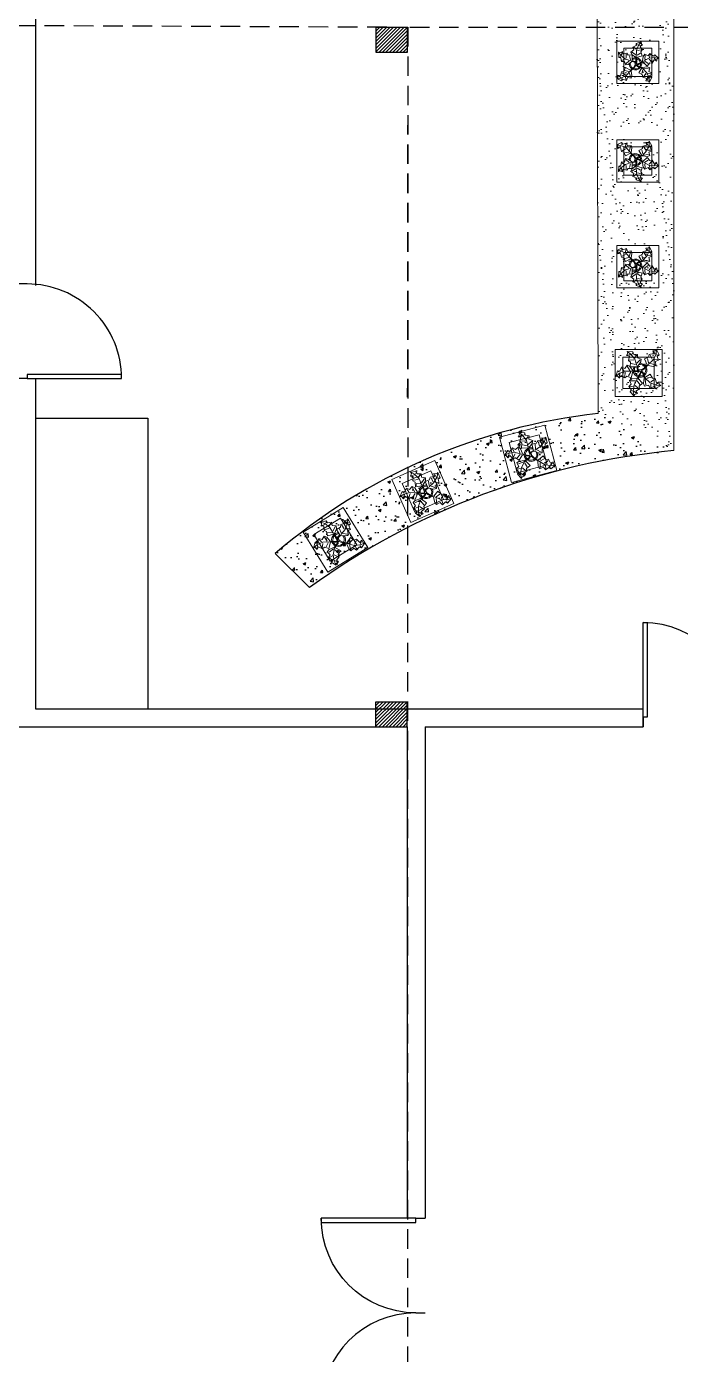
# Model space of a CAD drawing. Header units: metres. Extents: x 511.7 to 565.1, y 73.9 to 159.1.
# Drawn here: x 533.27 to 541.64, y 83.7 to 100.69 of the extents above; entities that cross this region are included whole.
import ezdxf

# ---------------------------------------------------------------- set-up
doc = ezdxf.new("R2010")
doc.units = ezdxf.units.M
doc.header["$MEASUREMENT"] = 0
doc.linetypes.add('DASHED2', pattern=[0.375, 0.25, -0.125])
doc.layers.get('0').update_dxf_attribs({"lineweight": 25})
doc.layers.add('ARBOLES', color=3, linetype='Continuous')
doc.layers.add('Muebles_Terminal', color=8, linetype='Continuous', lineweight=9)
doc.layers.add('Textura Pisos_Terminal', color=251, linetype='Continuous', lineweight=0)

# ---------------------------------------------------------------- blocks, each defined once
blk = doc.blocks.new('*U2')
for p, q in [((0, 0), (7.888609052210118e-31, -99.99999999999997)), ((1000, -1.4802973661668758e-14), (1000, -99.99999999999999))]:
    blk.add_line(p, q)
blk.add_lwpolyline([(0, 0), (1.4086586309762928e-13, 1000), (43.75000000000018, 1000), (43.749999999999964, -1.6308189096419673e-14)], close=True)
blk.add_arc((0, 0), 1000, 0, 90)
blk = doc.blocks.new('*U9')
for p, q in [((0, 0), (7.888609052210118e-31, 99.99999999999997)), ((1000, 1.4210854715202004e-14), (1000, 99.99999999999999))]:
    blk.add_line(p, q)
blk.add_lwpolyline([(0, 0), (1.4086586309762928e-13, -999.9999999999999), (43.75000000000018, -999.9999999999999), (43.749999999999964, 1.4210854715202004e-14)], close=True)
blk.add_arc((0, 0), 1000, 270, 0)
blk = doc.blocks.new('ar-10')
at = {"layer": 'ARBOLES', "lineweight": 0}
for p, q in [((22.433704800089423, 96.62593674899999), (22.5038020567077, 96.7156308634862)), ((22.468987178675853, 96.77062075244949), (22.57908759285233, 96.89017270831032)), ((22.5038020567077, 96.7156308634862), (22.468987178675853, 96.77062075244949)), ((22.488930946737533, 96.76059105770088), (22.528818482860927, 96.74053166820437)), ((22.57908759285233, 96.89017270831032), (22.553837899547553, 96.76543146078195)), ((22.553837899547553, 96.76543146078195), (22.578389815679394, 96.5906573609472)), ((22.57378166760914, 96.75540176603369), (22.638805253994928, 96.81016239051957)), ((22.57908759285233, 96.89017270831032), (22.59395769068165, 96.84520952356215)), ((22.59395769068165, 96.84520952356215), (22.66877871680488, 96.820076463833)), ((22.66877871680488, 96.820076463833), (22.623698898480892, 96.75528614459887)), ((22.623698898480892, 96.75528614459887), (22.728379744371818, 96.6901459246374)), ((22.07581505108563, 96.35564885974388), (22.122380089407397, 96.34701723195718)), ((22.07581505108563, 96.35564885974388), (22.17296036273656, 96.27342529699484)), ((22.12753393131966, 96.20157118848878), (22.07581505108563, 96.35564885974388)), ((22.122380089407397, 96.34701723195718), (22.18045105591643, 96.40047393864808)), ((22.19135776455171, 96.28606983208677), (22.17469818919319, 96.3694320017408)), ((22.18045105591643, 96.40047393864808), (22.21550803308999, 96.32975630408595)), ((22.21550803308999, 96.32975630408595), (22.32302279898404, 96.39010448440494)), ((22.317267604559287, 96.35906041453647), (22.343695281648213, 96.241779874614)), ((22.32302279898404, 96.39010448440494), (22.379353806075486, 96.34755681405152)), ((22.379353806075486, 96.34755681405152), (22.499510779359824, 96.38950545959398)), ((22.486264891755198, 96.23141274807251), (22.42591884439748, 96.3389251862648)), ((22.50345316812123, 96.56587318980444), (22.433704800089423, 96.62593674899999)), ((22.453302670098036, 96.46614836842942), (22.50345316812123, 96.56587318980444)), ((22.51809400147313, 96.4210715406386), (22.453302670098036, 96.46614836842942)), ((22.46368226557372, 96.635852800706), (22.55348901096109, 96.6156737871002)), ((22.483277145048827, 96.47606543227604), (22.618048087325487, 96.47075950703272)), ((22.499510779359824, 96.38950545959398), (22.54835322623235, 96.21990681988558)), ((22.51809400147313, 96.4210715406386), (22.65781898987321, 96.4007798961315)), ((22.578389815679394, 96.5906573609472), (22.668148487091752, 96.42339199490408)), ((22.698403291028352, 96.68023286346458), (22.608363278489453, 96.60057143426052)), ((22.674144061988912, 96.39302819936673), (22.66066171201483, 96.39990340768905)), ((22.667965318197123, 96.47064388559824), (22.733104526017733, 96.57532174095564)), ((22.7507310999443, 96.25643217462728), (22.674144061988912, 96.39302819936673)), ((22.812882588797898, 96.53520194982168), (22.687795443216444, 96.41069295730398)), ((22.687795443216444, 96.41069295730398), (22.76573786563127, 96.27508809949148)), ((22.728379744371818, 96.6901459246374), (22.71823442818853, 96.62028492570386)), ((22.71823442818853, 96.62028492570386), (22.812882588797898, 96.53520194982168)), ((22.80645233138246, 96.25385630613957), (22.856400545120398, 96.38763273463958)), ((22.824610395736, 96.24429559316087), (22.87199494653574, 96.37831556867316)), ((22.839517100026413, 96.54520181619291), (22.86691963152687, 96.61922220180357)), ((22.839517100026413, 96.54520181619291), (22.856400545120398, 96.38763273463958)), ((22.86691963152687, 96.61922220180357), (22.97602937895256, 96.5956599994285)), ((23.02387538045464, 96.28841805782507), (22.87199494653574, 96.37831556867316)), ((23.01880073187313, 96.52932777698715), (22.87583229056766, 96.39390148492129)), ((22.88550049352519, 96.42848645529268), (22.900033301559763, 96.58177118941255)), ((22.92506222547236, 96.41253361885146), (23.0427252756402, 96.37570647297213)), ((22.97602937895256, 96.5956599994285), (23.016699939989465, 96.67823302135383)), ((23.016699939989465, 96.67823302135383), (23.12109429419372, 96.6328501531273)), ((23.18184598384035, 96.59689189927992), (23.01880073187313, 96.52932777698715)), ((23.08252694464507, 96.40136813437614), (23.02387538045464, 96.28841805782507)), ((23.033808965078677, 96.65169938188541), (23.0367810685993, 96.55970174558088)), ((23.135594223581577, 96.43558618455444), (23.035912176567038, 96.50279038505987)), ((23.152703248670896, 96.40905254508623), (23.08252694464507, 96.40136813437614)), ((23.12109429419372, 96.6328501531273), (23.165608936815328, 96.68033623284208)), ((23.160896629625732, 96.65851490056349), (23.15147201524663, 96.61487223600595)), ((23.189533480582398, 96.52671492882659), (23.152703248670896, 96.40905254508623)), ((23.165608936815328, 96.68033623284208), (23.308933648387278, 96.60370741795776)), ((23.177133676650854, 96.57507056700109), (23.24644175507167, 96.52584670322204)), ((23.308933648387278, 96.60370741795776), (23.18184598384035, 96.59689189927992)), ((23.26355078016089, 96.4993130637535), (23.189533480582398, 96.52671492882659)), ((23.269134398987216, 96.57804200409424), (23.26355078016089, 96.4993130637535)), ((23.308933648387278, 96.60370741795776), (23.269134398987216, 96.57804200409424)), ((22.19249423849563, 96.20558642349621), (22.12753393131966, 96.20157118848878)), ((22.145931333134698, 96.21421572358105), (22.182726136765343, 96.23950479376488)), ((22.17296036273656, 96.27342529699484), (22.33794241492497, 96.21073793770672)), ((22.23732145036077, 96.10094809096377), (22.19249423849563, 96.20558642349621)), ((22.323557920415357, 96.13313096247765), (22.23732145036077, 96.10094809096377)), ((22.243074511824897, 96.1319944885335), (22.30402404465629, 96.2009698359762)), ((22.38678486179784, 96.04113929799831), (22.323557920415357, 96.13313096247765)), ((22.33794241492497, 96.21073793770672), (22.52775969200702, 96.20880840607737)), ((22.457500363398673, 96.07619860287359), (22.38678486179784, 96.04113929799831)), ((22.39253559555978, 96.07218356260724), (22.46211462321681, 96.1877262760733)), ((22.457500363398673, 96.07619860287359), (22.54259803180737, 96.18886275001744)), ((22.480054572952966, 95.96038739208899), (22.473958078783497, 96.08751081919108)), ((22.473958078783497, 96.08751081919108), (22.6504438499248, 96.08616902218323)), ((22.62177990866913, 96.02990826293929), (22.501554896771804, 96.00258296152205)), ((22.557255834626588, 96.19943372910306), (22.54259803180737, 96.18886275001744)), ((22.54835322623235, 96.21990681988558), (22.704733794836287, 96.22287606850485)), ((22.730339498565588, 96.1951770159723), (22.557255834626588, 96.19943372910306)), ((22.59947450664568, 95.8818212308218), (22.65408406627757, 96.05078346721113)), ((22.6504438499248, 96.08616902218323), (22.6753160306949, 96.18563880224708)), ((22.747829898164877, 95.89481614019593), (22.65680870349577, 95.99434590647905)), ((22.671552684734213, 96.07890121815541), (22.69178382644209, 96.16637059721548)), ((22.67857422954678, 96.07183863014023), (22.671552684734213, 96.07890121815541)), ((22.6753160306949, 96.18563880224708), (22.730339498565588, 96.1951770159723)), ((22.76243180677893, 95.95824367404616), (22.67857422954678, 96.07183863014023)), ((22.69178382644209, 96.16637059721548), (22.7658952216437, 96.17600312114685)), ((22.69178382644209, 96.16637059721548), (22.69178382644209, 96.16637059721548)), ((22.704733794836287, 96.22287606850485), (22.74279788064389, 96.20949973792477)), ((22.74279788064389, 96.20949973792477), (22.7507310999443, 96.25643217462728)), ((22.76573786563127, 96.27508809949148), (22.7658952216437, 96.22417521231085)), ((22.7658952216437, 96.22417521231085), (22.80645233138246, 96.25385630613957)), ((22.86257090676209, 96.11937928741831), (22.7658952216437, 96.17600312114685)), ((22.77412911951735, 96.20169616596858), (22.824610395736, 96.24429559316087)), ((22.84823735754954, 96.15352407480455), (22.77412911951735, 96.20169616596858)), ((22.946655800193263, 96.05500775990852), (22.84823735754954, 96.15352407480455)), ((22.860818677728464, 95.87586365210709), (22.93938799616531, 96.03390208226853)), ((22.86257090676209, 96.11937928741831), (22.93938799616531, 96.03390208226853)), ((22.96460430840325, 96.05290192789852), (22.946655800193263, 96.05500775990852)), ((22.97739084459506, 95.98347261496185), (22.94924783629536, 95.86343703323021)), ((23.100713039703308, 95.89851002842914), (22.96351824211929, 96.02827284917448)), ((23.103459777107396, 96.07847500028211), (22.96460430840325, 96.05290192789852)), ((23.154069203071533, 96.0375454557907), (23.024710500012997, 95.99936580587286)), ((23.103459777107396, 96.07847500028211), (23.17928235814016, 96.05654530142095)), ((23.17928235814016, 96.05654530142095), (23.16374908454414, 95.94600964250452)), ((22.37282131326045, 95.7847035419832), (22.450582396323238, 95.79823517016024)), ((22.40758490585502, 95.7138440312944), (22.37282131326045, 95.7847035419832)), ((22.3860845820363, 95.67164530469203), (22.49251276352409, 95.74143769211337)), ((22.3860845820363, 95.67164530469203), (22.40758490585502, 95.7138440312944)), ((22.548505163366443, 95.67747343945999), (22.3860845820363, 95.67164530469203)), ((22.485611191149893, 95.76266965653048), (22.40095169288243, 95.77036999277055)), ((22.42325709490599, 95.91846018205757), (22.480054572952966, 95.96038739208899)), ((22.450582396323238, 95.79823517016024), (22.42325709490599, 95.91846018205757)), ((22.45138747452786, 95.90412663284523), (22.571344127023693, 95.89615478003412)), ((22.49251276352409, 95.74143769211337), (22.59947450664568, 95.8818212308218)), ((22.541606748161673, 95.69870540387713), (22.52780991775235, 95.74116933271164)), ((22.56310707198061, 95.74090097331026), (22.548505163366443, 95.67747343945999)), ((22.67616530927155, 95.75416424208612), (22.56310707198061, 95.74090097331026)), ((22.648034929649572, 95.76849463412913), (22.599206147244058, 95.8465240765934)), ((22.77596027778686, 95.88048259098328), (22.669800455700578, 95.84598735779029)), ((22.669800455700578, 95.84598735779029), (22.67616530927155, 95.75416424208612)), ((22.76243180677893, 95.95824367404616), (22.77596027778686, 95.88048259098328)), ((22.977747604740628, 95.82561414345804), (22.860818677728464, 95.87586365210709)), ((22.99053414093244, 95.75618483052116), (22.977747604740628, 95.82561414345804)), ((23.11056972266392, 95.72804497939107), (22.99053414093244, 95.75618483052116)), ((23.015747296001074, 95.77518467615135), (23.075496727465246, 95.87951018279881)), ((23.088643180972056, 95.65222239835809), (23.11056972266392, 95.72804497939107)), ((23.16757241672402, 95.65239919984656), (23.088643180972056, 95.65222239835809)), ((23.17999903560072, 95.7408315155827), (23.100713039703308, 95.89851002842914)), ((23.15789253525129, 95.74393817030199), (23.113856336040676, 95.67122224398831)), ((23.22385527615388, 95.89247352047865), (23.13231946286778, 95.88279363900624)), ((23.16374908454414, 95.94600964250452), (23.249071588391942, 95.91147336610885)), ((23.19607218516917, 95.61457946724344), (23.16757241672402, 95.65239919984656)), ((23.19607218516917, 95.61457946724344), (23.17999903560072, 95.7408315155827)), ((23.23992842572245, 95.76622462930895), (23.195715425023717, 95.77243793874727)), ((23.262034926071877, 95.76311797458963), (23.19607218516917, 95.61457946724344)), ((23.249071588391942, 95.91147336610885), (23.211428657277178, 95.80404436191172)), ((23.211428657277178, 95.80404436191172), (23.262034926071877, 95.76311797458963))]:
    blk.add_line(p, q, dxfattribs=at)
for centre, radius, start, end in [((22.748445546203648, 96.18312253821144), 0.1934558094013079, 107.99695311004541, 168.9804152736989), ((22.75499667277104, 96.18122507938408), 0.1656293073371477, 107.7649348114578, 166.18456179694803), ((22.744139167100982, 96.18002851217007), 0.1934973893228752, 59.84063514552024, 99.91558485989364), ((22.74313518722222, 96.17471183884977), 0.1666205953946343, 58.58147794268649, 95.19264119386101), ((22.748445546203648, 96.18312253821144), 0.1934558094013079, 175.52247390673523, 210.10279999995188), ((22.75499667277104, 96.18122507938408), 0.1656293073371477, 173.97098612157458, 214.9414000000693), ((22.743192016271983, 96.18409494639587), 0.1578584715037892, 258.1646999999777, 328.67249999991213), ((22.743192016271983, 96.18409494639587), 0.1894301658046148, 268.6146999999786, 325.1168999999748), ((22.733019616368278, 96.1796433374996), 0.1669593281028574, 337.3710999999937, 47.69040405660907), ((22.73636937313366, 96.18238376056485), 0.1941418307468712, 332.58120000003015, 51.73103839784255)]:
    blk.add_arc(centre, radius, start, end, dxfattribs=at)
blk = doc.blocks.new('plnt')
at = {"layer": 'Muebles_Terminal', "ltscale": 0.15}
for points in [[(-0.21433889643026305, 0.6537482833794286), (0.3856611035755577, 0.6537482833685146), (0.3856611035610058, 0.05374828336996984), (-0.21433889643026305, 0.0537482833772458)], [(-0.11433889642444228, 0.5537482833772458), (0.285661103562461, 0.5537482833699698), (0.285661103562461, 0.15374828336851465), (-0.11433889642444228, 0.15374828337942859)]]:
    blk.add_lwpolyline(points, close=True, dxfattribs=at)
at = {"xscale": -0.46720328299852554, "yscale": 0.4672032829985256, "zscale": 0.4672032829988034, "rotation": 180}
blk.add_blockref('ar-10', (-10.520923159847143, 45.32518778792863), dxfattribs=at)

msp = doc.modelspace()

# ---------------------------------------------------------------- hatches: boundary and pattern name
h = msp.add_hatch()
h.set_pattern_fill('ANGLE', color=256, scale=0.22)
h.set_pattern_definition([(0, (-144.9635676435919, 2.897406192329697), (0, 0.060500000000000005), [0.044000000000000004, -0.0165]), (90, (-144.9635676435919, 2.897406192329697), (-0.060500000000000005, 3.704556567420744e-18), [0.044000000000000004, -0.0165])])
h.paths.add_polyline_path([(564.6345223540161, 112.94678535397313), (564.184522354016, 112.94678535397313), (564.184522354016, 112.59678535397313), (564.6345223540161, 112.59678535397313)])
h.paths.add_polyline_path([(564.6356184321953, 108.38870935284436), (564.2856184321953, 108.38870935284436), (564.2856184321953, 107.93870935284437), (564.6356184321953, 107.93870935284437)])
h.paths.add_polyline_path([(562.8410072140824, 88.38462893362549), (562.4910072140785, 88.38462893362254), (562.4910072140824, 87.93462893362255), (562.8410072140824, 87.9346289336255), (562.8410072140824, 87.93489508344734)])
h.paths.add_polyline_path([(516.9301930841079, 78.18671961323886), (516.480193084108, 78.18671961323886), (516.480193084108, 77.83671961323887), (516.9301930841079, 77.83671961323887)])
h.paths.add_polyline_path([(516.6358447506141, 78.01071961323939, -1), (516.5358447506142, 78.01071961323939, -1)], flags=16)
h.paths.add_polyline_path([(516.7199339005097, 88.28526778516621), (516.4841534379945, 88.28526778516422), (516.4838319484652, 87.83526778516423), (516.7199339005097, 87.83526778516622)])
h.paths.add_polyline_path([(516.8338319484614, 88.28526778516718), (516.7199339005097, 88.28526778516621), (516.7199339005097, 87.83526778516622), (516.8338319484651, 87.83526778516719)])
h.paths.add_polyline_path([(522.867816011988, 107.94807544440056), (522.6337268620867, 107.94807544440056), (522.6337268620867, 107.49807544440057), (522.867816011988, 107.49807544440057)])
h.paths.add_polyline_path([(522.9837268620868, 107.94807544440056), (522.867816011988, 107.94807544440056), (522.867816011988, 107.49807544440057), (522.9837268620868, 107.49807544440057)])
h = msp.add_hatch()
h.set_pattern_fill('ANSI31', color=256, scale=0.25)
h.set_pattern_definition([(45, (-173.23544287964341, 23.659243315806037), (-0.022097086912079608, 0.02209708691207961), [])])
h.paths.add_polyline_path([(538.1466247886921, 100.67368525091712), (537.7416247886921, 100.67368525091712), (537.7416247886921, 100.35868525091712), (538.1466247886921, 100.35868525091712)])
h = msp.add_hatch()
h.set_pattern_fill('AR-CONC', color=3, scale=0.05)
h.set_pattern_definition([(49.99999999999999, (96.18130979110674, -41.26887481483685), (0.35863009130037676, -0.03137606749129756), [0.037500000000000006, -0.41250000000000003]), (355, (96.18130979110674, -41.26887481483685), (-0.06937566680650001, 0.37609606685000596), [0.03, -0.33]), (100.45144446, (96.21119563160676, -41.271489486836856), (0.289254423363556, 0.34471999548431476), [0.03187009599999995, -0.3505710559999996]), (46.18420000000001, (96.18130979110674, -41.168874814836855), (0.5336206653357862, -0.08275964039653827), [0.05624999999999995, -0.6187499999999992]), (96.63563549, (96.22577816360672, -41.17577146833685), (0.4673309728371142, 0.48705930038727524), [0.04780517100000001, -0.52585688]), (351.18416399, (96.18130979110674, -41.168874814836855), (0.4673309725273866, 0.4870593001349951), [0.045000000000000005, -0.4950000005]), (21, (96.23130979110675, -41.193874814836846), (0.29845352605923087, -0.20130944533266942), [0.037500000000000006, -0.41250000000000003]), (326.00000000000006, (96.23130979110675, -41.193874814836846), (0.12165766596079086, 0.36257502252342655), [0.03, -0.33]), (71.45144473999999, (96.25618091810674, -41.210650601836846), (0.42011118836498557, 0.16126557640317693), [0.03187009500000001, -0.350571056]), (37.5, (96.18130979110674, -41.26887481483685), (0.006079927658645335, 0.16644692691565577), [0, -0.326, 0, -0.335, 0, -0.33125000000000004]), (7.5, (96.18130979110674, -41.26887481483685), (0.1315347687210743, 0.19720585594118012), [0, -0.191, 0, -0.3185, 0, -0.12625]), (327.5, (96.06980979110676, -41.26887481483685), (0.2669112180862045, -0.011277435867189878), [0, -0.125, 0, -0.39, 0, -0.5175]), (317.5, (96.01980979110675, -41.26887481483685), (0.2915930846711931, 0.05005249116615887), [0, -0.1625, 0, -0.259, 0, -0.3675])])
edge = h.paths.add_edge_path()
edge.add_line((541.5547685974304, 95.26085452209475), (540.5837586703047, 95.7350608102368))
edge.add_arc((541.4220906855392, 88.14417049319387), 7.6370423838776205, 96.30216196282353, 130.5737488231015)
edge.add_line((536.4547576631005, 93.94503413728467), (536.8929705505009, 93.50979232367496))
edge.add_arc((542.4258938488557, 85.86067448444393), 9.440457824910824, 95.29454245247172, 125.87977150829025, ccw=False)
h = msp.add_hatch()
h.set_pattern_fill('ANSI31', color=256, scale=0.25)
h.set_pattern_definition([(45, (-173.23759325955314, 15.030791598928573), (-0.022097086912079608, 0.02209708691207961), [])])
h.paths.add_polyline_path([(538.1444744087823, 92.04523353403965), (537.7394744087824, 92.04523353403965), (537.7394744087824, 91.73023353403966), (538.1444744087823, 91.73023353403966)])
at = {"layer": 'Textura Pisos_Terminal', "ltscale": 0.1}
h = msp.add_hatch(dxfattribs=at)
h.set_pattern_fill('AR-SAND', color=3, scale=0.0045000000000000005, angle=-90.00000000000001, style=0)
h.set_pattern_definition([(307.5, (-20156.66755793483, 37530.513239958615), (0.22023595679820407, 0.00720014083192814), [0, -0.17373599999999997, 0, -0.19430999999999995, 0, -0.18573749999999994]), (277.5, (-20156.66755793483, 37530.513239958615), (0.3225712952557594, -0.20228547741210123), [0, -0.093726, 0, -0.15659099999999998, 0, -0.060007499999999984]), (237.5, (-20156.66755793483, 37530.65382895861), (0.0006467331053454546, -0.3559465666086561), [0, -0.05715, 0, -0.20574, 0, -0.268605]), (227.5, (-20156.66755793483, 37530.65382895861), (0.10031819546574723, -0.34360040361253374), [0, -0.028575, 0, -0.134874, 0, -0.154305])])
h.paths.add_polyline_path([(541.5547685974308, 95.26324871144182), (541.5547685974661, 102.97774482692876), (540.5607840379932, 102.97793136330156), (540.5837586703047, 95.7350608102368)])
h.paths.add_polyline_path([(541.374996363601, 99.38102874144018), (541.374996363601, 98.84102874143498), (540.8349963636023, 98.84102874143498), (540.8349963636023, 99.38102874144677)], flags=16)
h.paths.add_polyline_path([(541.2509131395401, 99.36611219545661), (541.2831342500356, 99.30584659724043), (541.2673272741619, 99.29102874144805), (541.2849963636023, 99.29102874144805), (541.2849963636023, 99.12167058271946), (541.2872590582292, 99.12199917452087), (541.3146494103837, 99.07798266314269), (541.3418926352506, 99.09693795835553), (541.3524606584667, 99.06547699222058), (541.3713669112427, 99.05922436952893), (541.3210973516046, 99.01292902207054), (541.2979750406206, 99.02756808486807), (541.2849963636023, 99.0174250597723), (541.2849963636023, 98.93102874144019), (541.1495761792664, 98.93102874144672), (541.1357213657358, 98.90634536198844), (541.1654569256649, 98.8916045006364), (541.1429792916884, 98.8671866490658), (541.1466087440336, 98.84760684415302), (541.0818217095804, 98.86935375173773), (541.0835100474548, 98.89666845363747), (541.0395114122203, 98.91551753212913), (541.0453000913755, 98.93102874144672), (540.9249963636009, 98.93102874144672), (540.9249963636009, 99.00228756902796), (540.9122257888533, 99.00519012482034), (540.9065359698556, 98.97249291485129), (540.8767407534234, 98.9871104129764), (540.8589969081853, 98.97806989328963), (540.8614475395171, 99.04636497923487), (540.8881177363628, 99.05250483290799), (540.8936947148044, 99.10004389458477), (540.9249963636009, 99.0978741750106), (540.9249963636009, 99.22392635911525), (540.9237381804463, 99.22685410926495), (540.8945443377919, 99.23223062978066), (540.8827120100583, 99.2827035458525), (540.8508299071427, 99.27348380882388), (540.8509042491625, 99.30667220708052), (540.8350016962444, 99.31865587392964), (540.897459606705, 99.346392082121), (540.9146684549642, 99.32511300870023), (540.9598405200699, 99.34094121959204), (540.9743624356173, 99.305064561071), (541.0208407960739, 99.31159603784177), (541.026789348736, 99.29102874144805), (541.1680357292195, 99.29102874144805), (541.169064083441, 99.30041997535876), (541.2185391102155, 99.31590646010513), (541.207017093025, 99.3470294729333), (541.2401212704817, 99.34937728946382)], flags=0)
edge = h.paths.add_edge_path(flags=0)
edge.add_arc((541.0727633813884, 99.12862574315777), 0.08136235398981283, -9.915584859442902, 30.159364861793335, ccw=False)
edge.add_line((541.1529103871499, 99.11461538576619), (541.1127343175341, 99.1377076277334))
edge.add_line((541.1127343175341, 99.1377076277334), (541.0913263163047, 99.13777379325906))
edge.add_line((541.0913263163047, 99.13777379325906), (541.1038067103373, 99.1548273665983))
edge.add_line((541.1038067103373, 99.1548273665983), (541.1431118221242, 99.16950274809712))
edge = h.paths.add_edge_path(flags=0)
edge.add_line((541.099786593496, 99.16246252314808), (541.0818742604789, 99.14123600697128))
edge.add_line((541.0818742604789, 99.14123600697128), (541.0616187172521, 99.17239725785835))
edge.add_line((541.0616187172521, 99.17239725785835), (541.036166723291, 99.19782396621734))
edge.add_arc((541.0737537231919, 99.12535867723682), 0.08163333062285771, 38.268961604799756, 117.415305203054, ccw=False)
edge.add_line((541.137845030943, 99.17591859158922), (541.099786593496, 99.16246252314808))
h.paths.add_polyline_path([(541.374996363601, 100.10284720879277), (540.8349963636023, 100.10284720879277), (540.8349963636023, 100.64284720879148), (541.3749963636108, 100.64284720879148)], flags=16)
edge = h.paths.add_edge_path(flags=0)
edge.add_line((541.04726141617, 99.1784242709851), (541.0710707730811, 99.13777379325906))
edge.add_line((541.0710707730811, 99.13777379325906), (541.0670204609576, 99.10661121482259))
edge.add_line((541.0670204609576, 99.10661121482259), (541.030241077997, 99.09810436459152))
edge.add_line((541.030241077997, 99.09810436459152), (541.0272713801185, 99.10105680450137))
edge.add_line((541.0272713801185, 99.10105680450137), (540.9948880283167, 99.12496270241824))
edge.add_arc((541.074473247677, 99.12822748239174), 0.07965215583336008, 124.14580441112071, 182.34909561318216, ccw=False)
edge.add_line((541.0297644290405, 99.19414855235443), (541.04726141617, 99.1784242709851))
edge = h.paths.add_edge_path(flags=0)
edge.add_arc((541.0740643666112, 99.13043650218124), 0.08134487033674669, 281.01958471586306, 342.0030468826568, ccw=False)
edge.add_line((541.0896129929561, 99.0505914763569), (541.0907800484785, 99.11205645579896))
edge.add_line((541.0907800484785, 99.11205645579896), (541.0851555294767, 99.12806175506843))
edge.add_line((541.0851555294767, 99.12806175506843), (541.1048898191284, 99.13139753855644))
edge.add_line((541.1048898191284, 99.13139753855644), (541.1514292722387, 99.10530366892776))
h.paths.add_polyline_path([(541.2509131395401, 100.11776375477633), (541.240121270485, 100.13449866075605), (541.207017093025, 100.13684647729964), (541.2185391102254, 100.16796949013435), (541.169064083454, 100.1834559748611), (541.1680357292325, 100.19284720879143), (541.0267893487459, 100.19284720879143), (541.0208407960837, 100.1722799123781), (540.9743624356271, 100.1788113891554), (540.9598405200796, 100.14293473063442), (540.9146684549739, 100.15876294153271), (540.897459606705, 100.13748386810546), (540.835001696251, 100.1652200763099), (540.8509042491625, 100.17720374315248), (540.8508299071427, 100.2103921414156), (540.8827120100583, 100.20117240438044), (540.8945443378017, 100.25164532045234), (540.9237381804561, 100.25702184096805), (540.9249963636009, 100.25994959111115), (540.9249963636009, 100.3860017752158), (540.8936947148044, 100.38383205565476), (540.8881177363693, 100.43137111731842), (540.8614475395237, 100.43751097099154), (540.8589969082017, 100.50580605693683), (540.8767407534398, 100.49676553725654), (540.9065359698686, 100.51138303538825), (540.9122257888697, 100.47868582541265), (540.9249963636009, 100.4815883811985), (540.9249963636009, 100.55284720877968), (541.0453000913755, 100.55284720877968), (541.0395114122302, 100.56835841809074), (541.0835100474711, 100.58720749659547), (541.081821709587, 100.61452219849521), (541.14660874405, 100.63626910607339), (541.1429792916949, 100.61668930116714), (541.1654569256714, 100.59227144957693), (541.1357213657457, 100.57753058823796), (541.1495761792894, 100.55284720877968), (541.2849963636121, 100.55284720877968), (541.2849963636121, 100.46645089045411), (541.2979750406206, 100.45630786537147), (541.3210973516079, 100.47094692814933), (541.3713669112525, 100.4246515806844), (541.3524606584798, 100.41839895801236), (541.3418926352604, 100.38693799187747), (541.3146494103903, 100.40589328708371), (541.2872590582357, 100.36187677569247), (541.2849963636121, 100.36220536752002), (541.2849963636121, 100.19284720879143), (541.2673272741683, 100.19284720879143), (541.2831342500486, 100.17802935297944)], flags=0)
edge = h.paths.add_edge_path(flags=0)
edge.add_line((541.0791330690264, 99.12282321775707), (541.0809392207641, 99.04938266628879))
edge.add_arc((541.0740643666121, 99.13043650217557), 0.08134487034577995, 240.104044539289, 274.84813071363885, ccw=False)
edge.add_line((541.0335199240287, 99.05991603630095), (541.0332970657155, 99.08922845934718))
edge.add_line((541.0332970657155, 99.08922845934718), (541.0751224127378, 99.09968678741127))
edge.add_line((541.0751224127378, 99.09968678741127), (541.0791330690264, 99.12282321775707))
edge = h.paths.add_edge_path(flags=0)
edge.add_line((541.1038067103437, 100.32904858364124), (541.0913263163145, 100.34610215697388))
edge.add_line((541.0913263163145, 100.34610215697388), (541.1127343175473, 100.346168322493))
edge.add_line((541.1127343175473, 100.346168322493), (541.1529103871565, 100.36926056446025))
edge.add_arc((541.072763381383, 100.35525020707438), 0.08136235400069605, -30.15936486733864, 9.915584854018789, ccw=False)
edge.add_line((541.1431118221242, 100.31437320212275), (541.1038067103437, 100.32904858364124))
edge = h.paths.add_edge_path(flags=0)
edge.add_arc((541.0737537231954, 100.35851727298761), 0.08163333062256029, 242.5846948043793, 321.7310384026428, ccw=False)
edge.add_line((541.0361667233041, 100.2860519840025), (541.0616187172619, 100.31147869236806))
edge.add_line((541.0616187172619, 100.31147869236806), (541.0818742604888, 100.34263994326172))
edge.add_line((541.0818742604888, 100.34263994326172), (541.099786593496, 100.32141342707179))
edge.add_line((541.099786593496, 100.32141342707179), (541.1378450309529, 100.30795735864369))
edge = h.paths.add_edge_path(flags=0)
edge.add_arc((541.0744732476803, 100.35564846784055), 0.07965215583641744, 177.650904391123, 235.85419559313817, ccw=False)
edge.add_line((540.9948880283167, 100.35891324780819), (541.0272713801284, 100.38281914573157))
edge.add_line((541.0272713801284, 100.38281914573157), (541.0302410780133, 100.38577158563488))
edge.add_line((541.0302410780133, 100.38577158563488), (541.0670204609576, 100.37726473540381))
edge.add_line((541.0670204609576, 100.37726473540381), (541.0710707730877, 100.34610215697388))
edge.add_line((541.0710707730877, 100.34610215697388), (541.0472614161799, 100.3054516792479))
edge.add_line((541.0472614161799, 100.3054516792479), (541.029764429047, 100.289727397872))
edge = h.paths.add_edge_path(flags=0)
edge.add_line((541.1048898191317, 100.35247841165689), (541.0851555294864, 100.35581419515798))
edge.add_line((541.0851555294864, 100.35581419515798), (541.0907800484785, 100.37181949443398))
edge.add_line((541.0907800484785, 100.37181949443398), (541.0896129929627, 100.43328447388261))
edge.add_arc((541.0740643666092, 100.35343944806081), 0.08134487033589993, 17.99695311081473, 78.9804152778209, ccw=False)
edge.add_line((541.1514292722387, 100.37857228130521), (541.1048898191317, 100.35247841165689))
edge = h.paths.add_edge_path(flags=0)
edge.add_line((541.0791330690396, 100.36105273246933), (541.0751224127443, 100.38418916281513))
edge.add_line((541.0751224127443, 100.38418916281513), (541.0332970657155, 100.39464749087922))
edge.add_line((541.0332970657155, 100.39464749087922), (541.0335199240386, 100.42395991391889))
edge.add_arc((541.0740643666518, 100.35343944805909), 0.08134487034777169, 85.15186930978524, 119.89595548410281, ccw=False)
edge.add_line((541.0809392207708, 100.43449328395066), (541.0791330690396, 100.36105273246933))
h.paths.add_polyline_path([(541.3749963635944, 98.03102874144021), (541.3749963635813, 97.49102874144803), (540.8349963635925, 97.49102874144803), (540.8349963635925, 98.03102874144021)], flags=16)
h.paths.add_polyline_path([(541.2509131395237, 98.01611219544351), (541.2831342500291, 97.95584659725348), (541.267327274152, 97.94102874144808), (541.2849963635924, 97.94102874144808), (541.2849963635794, 97.77167058271296), (541.2872590582161, 97.77199917452738), (541.3146494103772, 97.72798266314273), (541.3418926352407, 97.7469379583555), (541.352460658457, 97.71547699222062), (541.3713669112328, 97.70922436954204), (541.3210973515916, 97.66292902207057), (541.2979750405976, 97.67756808485497), (541.2849963635794, 97.6674250597592), (541.2849963635794, 97.58102874143363), (541.1495761792664, 97.58102874144022), (541.1357213657194, 97.55634536198848), (541.1654569256517, 97.54160450063644), (541.1429792916688, 97.5171866490527), (541.1466087440336, 97.49760684416613), (541.0818217095706, 97.51935375173777), (541.0835100474548, 97.54666845363751), (541.0395114122139, 97.5655175321291), (541.0453000913591, 97.58102874144022), (540.9249963635945, 97.58102874144022), (540.9249963635945, 97.65228756902793), (540.9122257888533, 97.65519012482032), (540.9065359698556, 97.62249291485126), (540.8767407534234, 97.63711041297644), (540.8589969081755, 97.62806989330268), (540.8614475395074, 97.69636497924797), (540.8881177363529, 97.70250483290796), (540.8936947147913, 97.75004389457821), (540.9249963635945, 97.74787417501064), (540.9249963635945, 97.87392635912836), (540.9237381804332, 97.87685410926493), (540.8945443377821, 97.88223062978064), (540.8827120100353, 97.93270354585253), (540.8508299071361, 97.92348380881738), (540.8509042491527, 97.95667220708704), (540.8974596066952, 97.9963920821079), (540.9146684549642, 97.97511300870026), (540.9598405200699, 97.99094121959202), (540.9743624356009, 97.95506456107098), (541.0208407960739, 97.96159603784174), (541.026789348736, 97.94102874144808), (541.1680357292129, 97.94102874144808), (541.169064083441, 97.9504199753588), (541.218539110209, 97.96590646010516), (541.2070170930152, 97.99702947293333), (541.2401212704718, 97.99937728946385)], flags=0)
edge = h.paths.add_edge_path(flags=0)
edge.add_arc((541.0727633813681, 97.77862574316559), 0.08136235399832618, -9.915584864002142, 30.15936485729128, ccw=False)
edge.add_line((541.1529103871368, 97.76461538576616), (541.1127343175341, 97.78770762773344))
edge.add_line((541.1127343175341, 97.78770762773344), (541.0913263162981, 97.78777379325909))
edge.add_line((541.0913263162981, 97.78777379325909), (541.1038067103274, 97.80482736659174))
edge.add_line((541.1038067103274, 97.80482736659174), (541.1431118221144, 97.81950274810369))
edge = h.paths.add_edge_path(flags=0)
edge.add_line((541.0997865934861, 97.81246252314811), (541.0818742604691, 97.79123600697126))
edge.add_line((541.0818742604691, 97.79123600697126), (541.0616187172424, 97.82239725785833))
edge.add_line((541.0616187172424, 97.82239725785833), (541.0361667232811, 97.84782396621738))
edge.add_arc((541.073753723178, 97.77535867723357), 0.08163333062393965, 38.26896160127677, 117.41530519951397, ccw=False)
edge.add_line((541.1378450309331, 97.82591859158272), (541.0997865934861, 97.81246252314811))
edge = h.paths.add_edge_path(flags=0)
edge.add_line((541.0472614161537, 97.82842427099162), (541.0710707730615, 97.78777379325909))
edge.add_line((541.0710707730615, 97.78777379325909), (541.0670204609412, 97.7566112148291))
edge.add_line((541.0670204609412, 97.7566112148291), (541.030241077997, 97.74810436457842))
edge.add_line((541.030241077997, 97.74810436457842), (541.0272713801185, 97.75105680449481))
edge.add_line((541.0272713801185, 97.75105680449481), (540.9948880283036, 97.77496270241825))
edge.add_arc((541.0744732476672, 97.77822748238579), 0.07965215583641018, 124.14580440676548, 182.34909560880553, ccw=False)
edge.add_line((541.029764429034, 97.84414855235441), (541.0472614161537, 97.82842427099162))
edge = h.paths.add_edge_path(flags=0)
edge.add_line((541.1048898191185, 97.78139753856955), (541.1514292722323, 97.75530366892777))
edge.add_arc((541.074064366592, 97.78043650217765), 0.08134487034785391, 281.01958472102825, 342.00304688786105, ccw=False)
edge.add_line((541.0896129929462, 97.7005914763438), (541.0907800484687, 97.762056455799))
edge.add_line((541.0907800484687, 97.762056455799), (541.085155529457, 97.77806175508154))
edge.add_line((541.085155529457, 97.77806175508154), (541.1048898191185, 97.78139753856955))
edge = h.paths.add_edge_path(flags=0)
edge.add_line((541.0791330690166, 97.77282321775705), (541.0809392207544, 97.69938266628883))
edge.add_arc((541.0740643665991, 97.78043650218629), 0.08134487035670691, 240.10404454095806, 274.84813071531653, ccw=False)
edge.add_line((541.0335199240124, 97.70991603630098), (541.0332970656958, 97.7392284593537))
edge.add_line((541.0332970656958, 97.7392284593537), (541.075122412728, 97.7496867874113))
edge.add_line((541.075122412728, 97.7496867874113), (541.0791330690166, 97.77282321775705))
h.paths.add_polyline_path([(541.3749963636108, 101.45284720877966), (540.834996363612, 101.45284720879279), (540.8349963636186, 101.99284720879145), (541.3749963636207, 101.99284720879145)], flags=16)
h.paths.add_polyline_path([(541.2509131395565, 101.46776375477636), (541.2401212704981, 101.48449866076255), (541.207017093048, 101.4868464773062), (541.2185391102352, 101.51796949013438), (541.1690640834638, 101.53345597486107), (541.1680357292423, 101.54284720879146), (541.0267893487589, 101.54284720879146), (541.0208407960903, 101.52227991237812), (540.9743624356271, 101.52881138916196), (540.9598405200895, 101.49293473063439), (540.9146684549805, 101.50876294153274), (540.8974596067147, 101.48748386811856), (540.8350016962607, 101.51522007630986), (540.850904249169, 101.52720374315244), (540.8508299071525, 101.56039214141562), (540.8827120100615, 101.55117240438047), (540.8945443378149, 101.60164532043923), (540.9237381804561, 101.60702184096802), (540.9249963636206, 101.60994959111117), (540.9249963636206, 101.73600177521583), (540.8936947148175, 101.73383205565473), (540.8881177363693, 101.78137111732498), (540.8614475395335, 101.78751097100464), (540.8589969082017, 101.8558060569368), (540.876740753453, 101.84676553724343), (540.9065359698785, 101.86138303538168), (540.9122257888795, 101.82868582541262), (540.9249963636206, 101.83158838119847), (540.9249963636206, 101.90284720879278), (541.0453000913852, 101.90284720877965), (541.0395114122335, 101.91835841809076), (541.0835100474809, 101.93720749658236), (541.0818217095967, 101.96452219848864), (541.14660874405, 101.98626910607341), (541.1429792917048, 101.96668930116716), (541.1654569256813, 101.94227144959002), (541.1357213657554, 101.92753058824452), (541.1495761792894, 101.90284720877965), (541.2849963636187, 101.90284720877965), (541.2849963636187, 101.81645089044754), (541.2979750406272, 101.8063078653649), (541.3210973516177, 101.82094692814276), (541.3713669112623, 101.77465158068442), (541.3524606584831, 101.76839895801892), (541.341892635267, 101.73693799187744), (541.3146494104001, 101.75589328708368), (541.2872590582423, 101.71187677569903), (541.2849963636121, 101.71220536752004), (541.2849963636121, 101.54284720879146), (541.2673272741782, 101.54284720879146), (541.2831342500486, 101.52802935297946)], flags=0)
edge = h.paths.add_edge_path(flags=0)
edge.add_line((541.1038067103536, 101.67904858363467), (541.0913263163244, 101.69610215696078))
edge.add_line((541.0913263163244, 101.69610215696078), (541.112734317557, 101.6961683225061))
edge.add_line((541.112734317557, 101.6961683225061), (541.1529103871662, 101.71926056446021))
edge.add_arc((541.0727633814049, 101.70525020706863), 0.08136235398969699, -30.159364861816186, 9.915584859456771, ccw=False)
edge.add_line((541.1431118221406, 101.66437320212931), (541.1038067103536, 101.67904858363467))
edge = h.paths.add_edge_path(flags=0)
edge.add_arc((541.0737537232059, 101.70851727299755), 0.08163333062153105, 242.58469480095147, 321.73103839904934, ccw=False)
edge.add_line((541.0361667233107, 101.6360519840156), (541.0616187172619, 101.66147869235495))
edge.add_line((541.0616187172619, 101.66147869235495), (541.0818742604953, 101.69263994326168))
edge.add_line((541.0818742604953, 101.69263994326168), (541.0997865935058, 101.67141342708489))
edge.add_line((541.0997865935058, 101.67141342708489), (541.1378450309594, 101.65795735865025))
edge = h.paths.add_edge_path(flags=0)
edge.add_arc((541.0744732476843, 101.70564846785048), 0.07965215583047647, 177.65090439337274, 235.85419559537812, ccw=False)
edge.add_line((540.9948880283265, 101.70891324781475), (541.0272713801414, 101.7328191457316))
edge.add_line((541.0272713801414, 101.7328191457316), (541.0302410780133, 101.73577158564798))
edge.add_line((541.0302410780133, 101.73577158564798), (541.0670204609675, 101.72726473541037))
edge.add_line((541.0670204609675, 101.72726473541037), (541.0710707730975, 101.69610215696078))
edge.add_line((541.0710707730975, 101.69610215696078), (541.0472614161799, 101.65545167924786))
edge.add_line((541.0472614161799, 101.65545167924786), (541.0297644290569, 101.6397273978851))
edge = h.paths.add_edge_path(flags=0)
edge.add_line((541.1048898191415, 101.70247841168306), (541.0851555294864, 101.705814195158))
edge.add_line((541.0851555294864, 101.705814195158), (541.0907800484948, 101.72181949442087))
edge.add_line((541.0907800484948, 101.72181949442087), (541.0896129929724, 101.7832844738761))
edge.add_arc((541.0740643666243, 101.70343944805722), 0.08134487033200513, 17.99695311433271, 78.98041528112094, ccw=False)
edge.add_line((541.1514292722486, 101.72857228130518), (541.1048898191415, 101.70247841168306))
edge = h.paths.add_edge_path(flags=0)
edge.add_line((541.0791330690461, 101.71105273246935), (541.0751224127541, 101.73418916282169))
edge.add_line((541.0751224127541, 101.73418916282169), (541.033297065722, 101.74464749087925))
edge.add_line((541.033297065722, 101.74464749087925), (541.0335199240384, 101.77395991393199))
edge.add_arc((541.0740643666147, 101.70343944804314), 0.08134487035459413, 85.15186927708453, 119.89595545141299, ccw=False)
edge.add_line((541.0809392207806, 101.7844932839376), (541.0791330690461, 101.71105273246935))

# ---------------------------------------------------------------- linework, layer by layer
at = {"lineweight": 25, "ltscale": 0.25}
for p, q in [((533.3896398824885, 109.75168154106797), (533.3896398824884, 97.37145495379411)), ((533.3896398824884, 100.18770059152632), (533.3896398824885, 97.42568946010724)), ((533.3896398824886, 96.18351556140075), (533.3896398824885, 94.41296253705116)), ((533.3896398824886, 96.18351556140075), (533.3896398824885, 91.96023353403967)), ((533.3896398824886, 96.18351556140075), (533.3896398824886, 91.96023353403967)), ((533.3896398824886, 91.96023353403967), (541.1589967329302, 91.96023353403967)), ((533.1596398824886, 91.73023353403966), (538.1444744087822, 91.73023353403966)), ((538.1444744087823, 91.73023353403966), (538.1444744087823, 85.44245624394313)), ((538.3744744087827, 91.73023353403966), (538.374474408782, 85.4424562439431)), ((538.3744744087827, 91.73023353403966), (541.1589967329302, 91.73023353403966))]:
    msp.add_line(p, q, dxfattribs=at)
for p, q in [((533.3896398824886, 95.67828961454023), (534.3650656784453, 95.67828961454023)), ((534.3650656784453, 95.67828961454023), (534.8265658291916, 95.67828961454023)), ((534.8265658291916, 95.67828961454023), (534.8265658291916, 91.96023353403967)), ((536.8929705505009, 93.50979232367487), (536.4547576631004, 93.94503413728464)), ((541.1589967329302, 91.73023353403966), (541.1589967329302, 91.96023353403967))]:
    msp.add_line(p, q)
at = {"color": 1, "linetype": 'DASHED2', "transparency": 33554572}
for points in [[(514.3806966577617, 100.78303349685919), (538.1503772165715, 100.67875546793047), (538.1444744087823, 76.99359557039993), (514.3806966577664, 76.99359557039992), (514.3806966577617, 100.78303349685919)], [(537.8010245127718, 100.67722147296422), (564.587757834623, 100.67415348303183), (564.4727339362485, 77.0586101305102), (538.1444744087823, 77.0586101305102)]]:
    msp.add_lwpolyline(points, dxfattribs=at)
for points in [[(538.1466247886921, 100.67368525091712), (537.7416247886921, 100.67368525091712), (537.7416247886921, 100.35868525091712), (538.1466247886921, 100.35868525091712)], [(538.1444744087823, 92.04523353403965), (537.7394744087824, 92.04523353403965), (537.7394744087824, 91.73023353403966), (538.1444744087823, 91.73023353403966)]]:
    msp.add_lwpolyline(points, close=True)
at = {"color": 1, "linetype": 'DASHED2'}
msp.add_lwpolyline([(538.1503772165715, 100.67875546793047), (538.1444744087823, 95.94673113340733)], dxfattribs=at)
at = {"color": 1}
for centre, radius, start, end in [((541.4220906855394, 88.14417049319295), 7.6370423838785575, 96.30216196282453, 130.57374882309762), ((542.425893848856, 85.8606744844433), 9.440457824911471, 95.29454245247322, 125.87977150828975)]:
    msp.add_arc(centre, radius, start, end, dxfattribs=at)
at = {"layer": 'ARBOLES', "lineweight": 0}
for p, q in [((539.5794786336215, 95.47192083663165), (539.5622683579826, 95.43930714755902)), ((539.5700188361634, 95.49192258322987), (539.5794786336215, 95.47192083663165)), ((539.5700188361634, 95.49192258322987), (539.6187593430824, 95.45786339144198)), ((539.6457894695591, 95.48696289057543), (539.5700188361634, 95.49192258322987)), ((539.6187593430824, 95.45786339144198), (539.6667771310217, 95.39083045720201)), ((539.6422752796198, 95.4771430397378), (539.6352468997416, 95.4575033380624)), ((539.6517337709677, 95.45714197857257), (539.6457894695591, 95.48696289057543)), ((539.7043505127488, 95.44939081495872), (539.6517337709677, 95.45714197857257)), ((539.4906758288779, 95.29799104625437), (539.4585340186645, 95.25561763372647)), ((539.489776998973, 95.28326654116375), (539.5096166987009, 95.24511235188535)), ((539.5261351739186, 95.2736600892276), (539.4906758288779, 95.29799104625437)), ((539.5651898217246, 95.30822183425767), (539.5261351739186, 95.2736600892276)), ((539.5622683579826, 95.43930714755902), (539.5983969224274, 95.43191802886821)), ((539.5642901775084, 95.29349855906145), (539.5827818401706, 95.23325863424998)), ((539.5932879363229, 95.28434008439194), (539.5651898217246, 95.30822183425767)), ((539.6152451531433, 95.44804354060435), (539.5756023987594, 95.44561280845758)), ((539.5983969224274, 95.43191802886821), (539.583978738425, 95.37614845663782)), ((539.583978738425, 95.37614845663782), (539.6099241009988, 95.35578603598265)), ((539.5932879363229, 95.28434008439194), (539.6191400151163, 95.22365218231369)), ((539.597313464635, 95.3824554236466), (539.6534430902448, 95.38452479630345)), ((539.6099241009988, 95.35578603598265), (539.6053264532674, 95.29650357992344)), ((539.6053264532674, 95.29650357992344), (539.6877641070513, 95.29469671771818)), ((539.6751521645771, 95.32136679081515), (539.619383898457, 95.33578428938432)), ((539.6667771310217, 95.39083045720201), (539.6903176681125, 95.30532387554075)), ((539.6910144804286, 95.44308453338289), (539.6671384905117, 95.40731732842804)), ((539.6877641070513, 95.29469671771818), (539.7050987620596, 95.22370785127202)), ((539.7358794379186, 95.38271861953126), (539.692000395293, 95.33749230255134)), ((539.6980746278361, 95.29312057807851), (539.7010988332611, 95.30100368472702)), ((539.7206678922397, 95.21545019013274), (539.6980746278361, 95.29312057807851)), ((539.7001129183967, 95.4065959155586), (539.7043505127488, 95.44939081495872)), ((539.7492147848056, 95.38902359499662), (539.7001129183967, 95.4065959155586)), ((539.7418243600046, 95.35289571598497), (539.7010988332611, 95.30100368472702)), ((539.7968277259495, 95.35653918837201), (539.7386803064471, 95.34411109897243)), ((539.7386803064471, 95.34411109897243), (539.7603632541625, 95.26455592598984)), ((539.7418243600046, 95.35289571598497), (539.7492147848056, 95.38902359499662)), ((539.8465764065081, 95.31198216773848), (539.7767810009606, 95.26713764014289)), ((539.7823520149286, 95.28422187089981), (539.7803364381595, 95.34178866016242)), ((539.8089824241965, 95.38720075117806), (539.7968277259495, 95.35653918837201)), ((539.866549213459, 95.38921632794722), (539.8089824241965, 95.38720075117806)), ((539.8188161096693, 95.37620655931809), (539.8367427210351, 95.3229763595985)), ((539.8972111533112, 95.37706020366417), (539.8465764065081, 95.31198216773848)), ((539.9035633196235, 95.30358237980508), (539.8624874411047, 95.31631875728158)), ((539.863374556339, 95.42595561692298), (539.866549213459, 95.38921632794722)), ((539.8995321660852, 95.41871595833027), (539.863374556339, 95.42595561692298)), ((539.8682579281873, 95.23242661770973), (539.8711606201907, 95.28449668808852)), ((539.8711606201907, 95.28449668808852), (539.9133955790603, 95.29258781089885)), ((539.8867968375986, 95.37764188289378), (539.8732082418121, 95.41496142506298)), ((539.9160248799113, 95.43346686358598), (539.8972111533112, 95.37706020366417)), ((539.9160248799113, 95.43346686358598), (539.8995321660852, 95.41871595833027)), ((539.9223756201875, 95.35998866268076), (539.9015477428544, 95.36114916906766)), ((539.9058843323974, 95.34523813447112), (539.9327895588539, 95.35940840948723)), ((539.9133955790603, 95.29258781089885), (539.9058843323974, 95.34523813447112)), ((539.9327895588539, 95.35940840948723), (539.9160248799113, 95.43346686358598)), ((539.4295383040555, 95.26477569281295), (539.3886876419169, 95.20076779611864)), ((539.3886876419169, 95.20076779611864), (539.4420155434469, 95.2270698963842)), ((539.3886876419169, 95.20076779611864), (539.4107725631386, 95.19942098894686)), ((539.4107725631386, 95.19942098894686), (539.4310602401335, 95.16862721579972)), ((539.4585340186645, 95.25561763372647), (539.4295383040555, 95.26477569281295)), ((539.4310602401335, 95.16862721579972), (539.454941175688, 95.19672656029223)), ((539.4489275667285, 95.21925945878075), (539.4319586544555, 95.18334967668471)), ((539.4364503273373, 95.25696525520951), (539.4502743739001, 95.24134438000249)), ((539.4420155434469, 95.2270698963842), (539.523889952425, 95.23685270712087)), ((539.454941175688, 95.19672656029223), (539.4968653810547, 95.15722351963649)), ((539.4968653810547, 95.15722351963649), (539.5272087171468, 95.17014915187761)), ((539.4977629810655, 95.17194721041588), (539.5229915381029, 95.22213024623585)), ((539.523889952425, 95.23685270712087), (539.6101601450184, 95.2162860772604)), ((539.5272087171468, 95.17014915187761), (539.5769425458059, 95.13755936439762)), ((539.5756066247168, 95.12433480143278), (539.545445518904, 95.10311766206232)), ((539.58879544913, 95.21072573576146), (539.5492936383686, 95.16880234470591)), ((539.6338164183219, 95.11750371541805), (539.566316074062, 95.09263342052549)), ((539.5756066247168, 95.12433480143278), (539.6487940292436, 95.13552660521779)), ((539.5769425458059, 95.13755936439762), (539.6182424151054, 95.20892849153446)), ((539.6041876579197, 95.0452514043013), (539.6482831924043, 95.1260009907459)), ((539.6182424151054, 95.20892849153446), (539.68880097096, 95.1899179781461)), ((539.6245909438985, 95.21720419314701), (539.6198754022332, 95.2224728513255)), ((539.6954353245329, 95.1989242528021), (539.6245909438985, 95.21720419314701)), ((539.7032533274469, 95.17406360863419), (539.6487940292436, 95.13552660521779)), ((539.7097402618153, 95.16700373263339), (539.6548647913987, 95.12959560350939)), ((539.7136082447305, 95.07173001531206), (539.6548647913987, 95.12959560350939)), ((539.68880097096, 95.1899179781461), (539.7118161897595, 95.19592719479516)), ((539.7156864260144, 95.2081124685266), (539.6954353245329, 95.1989242528021)), ((539.7118161897595, 95.19592719479516), (539.7032533274469, 95.17406360863419)), ((539.7050987620596, 95.22370785127202), (539.7156864260144, 95.2081124685266)), ((539.7229529032239, 95.19489266158178), (539.7097402618153, 95.16700373263339)), ((539.7603632541625, 95.26455592598984), (539.7184049309415, 95.24144239618477)), ((539.7184049309415, 95.24144239618477), (539.7206678922397, 95.21545019013274)), ((539.7535617673025, 95.16717228722729), (539.7229529032239, 95.19489266158178)), ((539.7661669201179, 95.25588940901395), (539.729074702179, 95.23630530485838)), ((539.729074702179, 95.23630530485838), (539.7335746484712, 95.20168016565896)), ((539.729074702179, 95.23630530485838), (539.729074702179, 95.23630530485838)), ((539.7706961373829, 95.16477583797709), (539.7335746484712, 95.20168016565896)), ((539.8098134586367, 95.13448381360121), (539.7535617673025, 95.16717228722729)), ((539.7701955135993, 95.25356135708361), (539.7661669201179, 95.25588940901395)), ((539.8315190162577, 95.22925053455367), (539.7701955135993, 95.25356135708361)), ((539.7706961373829, 95.16477583797709), (539.8184785495764, 95.14028710251051)), ((539.8584242427141, 95.24342080956973), (539.8025982130321, 95.27264704880017)), ((539.8129081323372, 95.12662828822371), (539.8098134586367, 95.13448381360121)), ((539.8179401087427, 95.06085572061346), (539.8129081323372, 95.12662828822371)), ((539.8804784666571, 95.19464923817898), (539.8184785495764, 95.14028710251051)), ((539.8988989879426, 95.08358875929855), (539.8239029360095, 95.1300601820175)), ((539.8315190162577, 95.22925053455367), (539.8682579281873, 95.23242661770973)), ((539.8457951291603, 95.12914446494958), (539.8966520316337, 95.15619144707031)), ((539.9171395400459, 95.14783563268819), (539.8804784666571, 95.19464923817898)), ((539.9444557425836, 95.13669442116327), (539.904469405182, 95.09724757358543)), ((539.9500265368692, 95.15035180941408), (539.9171395400459, 95.14783563268819)), ((539.9770720929537, 95.0994945298944), (539.9500265368692, 95.15035180941408)), ((540.0087011899373, 95.11845349201383), (539.9770720929537, 95.0994945298944)), ((540.0180474868243, 95.08278147509401), (540.0087011899373, 95.11845349201383)), ((539.5691186121386, 95.05664869597501), (539.536678975456, 95.02841722668416)), ((539.536678975456, 95.02841722668416), (539.5696449294811, 94.98668405964725)), ((539.545445518904, 95.10311766206232), (539.5691186121386, 95.05664869597501)), ((539.5507069905444, 95.02385818106413), (539.5926155966954, 95.03350258964659)), ((539.5696449294811, 94.98668405964725), (539.5535125083206, 94.96090656034056)), ((539.5535125083206, 94.96090656034056), (539.6052409621682, 94.90532081732954)), ((539.5628060386748, 94.96564104507473), (539.5813930993831, 94.97511001454308)), ((539.5931419140378, 94.96353795331882), (539.6041876579197, 95.0452514043013)), ((539.6052409621682, 94.90532081732954), (539.5931419140378, 94.96353795331882)), ((539.6024354443921, 94.96827243805299), (539.6329461141166, 94.94284581697457)), ((539.6604771412673, 95.00369303162603), (539.618217656888, 95.04069171392865)), ((539.6257576593985, 94.96844656285094), (539.6745051563556, 94.99913398600592)), ((539.6469741292051, 94.93828677135457), (539.6257576593985, 94.96844656285094)), ((539.6457467001586, 95.10153957333262), (539.6764328089973, 95.05279140681162)), ((539.6695952325073, 95.03174906180274), (539.7136082447305, 95.07173001531206)), ((539.6745051563556, 94.99913398600592), (539.6695952325073, 95.03174906180274)), ((539.8179401087427, 95.06085572061346), (539.8369004968981, 95.02922700067629)), ((539.8369004968981, 95.02922700067629), (539.884972379275, 95.04944386263557)), ((539.8424712911838, 95.04288438892709), (539.8442676318573, 95.10587298543066)), ((539.884972379275, 95.04944386263557), (539.9107614615559, 95.01502974555567)), ((539.9795882696797, 95.06660753307125), (539.8988989879426, 95.08358875929855)), ((539.9163318787953, 95.02868855984255), (539.9097724050868, 95.0711896479338)), ((539.9107614615559, 95.01502974555567), (539.954789669904, 95.04486212481913)), ((539.954789669904, 95.04486212481913), (539.9793190492628, 95.02689184212267)), ((539.9752757522801, 95.0365059333908), (539.9671891583149, 95.05573411592712)), ((539.975544972697, 95.07622162433941), (540.0031303956516, 95.10479610376305)), ((539.9793190492628, 95.02689184212267), (540.0385335692006, 95.07442528366579)), ((540.0385335692006, 95.07442528366579), (539.9795882696797, 95.06660753307125)), ((540.0385335692006, 95.07442528366579), (540.0180474868243, 95.08278147509401)), ((539.6052409621682, 94.90532081732954), (539.6120805225382, 94.9263625175858)), ((539.6120805225382, 94.9263625175858), (539.6469741292051, 94.93828677135457))]:
    msp.add_line(p, q, dxfattribs=at)
for centre, radius, start, end in [((539.7282750027537, 95.20871162797394), 0.09038318926742807, 115.82976991205427, 176.81323207570568), ((539.7282750027537, 95.20871162797394), 0.09038318926742807, 74.70738518580016, 109.2877112790118), ((539.7299144213031, 95.20597920784434), 0.07738255614868716, 69.86878518568167, 110.83919906418203), ((539.7291582271132, 95.21102624647764), 0.09040261554329113, 184.89460032585947, 224.96955004023005), ((539.7299144213031, 95.20597920784434), 0.07738255614868716, 118.62562338880679, 177.04525037429204), ((539.7314397712039, 95.21211467174996), 0.07784568918354215, 189.61754399188996, 226.22870724306577), ((539.7271664934984, 95.21425444484078), 0.0907037006922823, 233.07914678790868, 312.22898518572424), ((539.728004246813, 95.21609474523422), 0.07800394621688296, 237.11978112913894, 307.43908518575734), ((539.7272083787661, 95.21096842180475), 0.0737519961356995, 316.13768518583606, 26.645485185772205), ((539.7272083787661, 95.21096842180475), 0.08850239536287105, 319.6932851857759, 16.195485185774235)]:
    msp.add_arc(centre, radius, start, end, dxfattribs=at)
at = {"layer": 'Muebles_Terminal', "ltscale": 0.15}
for p, q in [((540.5837586703049, 95.7350608102368), (540.5683128877636, 102.32114247643065)), ((541.5547685974307, 95.26085452209477), (541.554768597466, 102.25651611108242))]:
    msp.add_line(p, q, dxfattribs=at)
for points in [[(540.8229635525831, 100.49670540212333), (540.8229635525831, 99.95670540212461), (541.3629635525818, 99.95670540212461), (541.3629635525916, 100.49670540212333)], [(540.9129635525818, 100.40670540211153), (540.9129635525818, 100.04670540212331), (541.272963552593, 100.04670540212331), (541.272963552593, 100.40670540211153)], [(540.8229635525831, 98.69488693476683), (540.8229635525831, 99.23488693477861), (541.3629635525818, 99.23488693477205), (541.3629635525818, 98.69488693476683)], [(540.9129635525818, 98.7848869347786), (540.9129635525818, 99.14488693477992), (541.2729635525832, 99.14488693477992), (541.2729635525832, 98.78488693477206)], [(540.8229635525734, 97.34488693477991), (540.8229635525734, 97.88488693477206), (541.3629635525753, 97.88488693477206), (541.3629635525622, 97.34488693477991)], [(540.9129635525753, 97.43488693477207), (540.9129635525753, 97.79488693477992), (541.2729635525733, 97.79488693477992), (541.2729635525602, 97.4348869347655)], [(540.8020596170652, 96.5553432766836), (541.402059617071, 96.55534327667269), (541.4020596170565, 95.95534327667414), (540.8020596170652, 95.95534327668142)], [(540.902059617071, 96.45534327668142), (541.3020596170579, 96.45534327667414), (541.3020596170579, 96.05534327667269), (540.902059617071, 96.0553432766836)], [(539.9028838401682, 95.58749278372147), (540.0562544129295, 95.00742600530896), (539.4761876345232, 94.85405543255308), (539.3228170617621, 95.43412221095059)], [(539.8317678058954, 95.46525322518622), (539.9340148543986, 95.07854203959428), (539.5473036687945, 94.97629499108038), (539.4450566202947, 95.36300617667322)]]:
    msp.add_lwpolyline(points, close=True, dxfattribs=at)

# ---------------------------------------------------------------- block references
for name, p, xscale, yscale, zscale, rotation in [('ar-10', (500.6186679986165, 109.77263123972892), 0.420482954698673, 0.420482954698673, 0.420482954698673, 270), ('ar-10', (500.61866799847905, 89.41896109769164), -0.420482954698673, 0.42048295469867303, 0.4204829546989231, 270), ('ar-10', (500.618667998466, 88.06896109769161), -0.420482954698673, 0.42048295469867303, 0.4204829546989231, 270), ('*U9', (533.2806398824886, 96.18351556140075), 0.0012100000000000001, 0.0012100000000000001, 0.0012100000000000001, 89.99999999999999), ('ar-10', (530.4954753536483, 141.2267827812328), -0.46720328299852554, 0.4672032829985256, 0.4672032829988034, 180), ('*U2', (538.2534744087823, 85.44245624394313), -0.0012100000000000001, 0.0012100000000000001, 0.0012100000000000001, 90), ('*U2', (538.2534744087823, 83.02245624394305), 0.0012100000000000001, 0.0012100000000000001, 0.0012100000000000001, 89.99999999999999)]:
    msp.add_blockref(name, p, dxfattribs=dict(xscale=xscale, yscale=yscale, zscale=zscale, rotation=rotation))
for p, rotation in [((539.3256432046439, 95.21316508070728), 284.81018518575166), ((537.9856980436375, 94.67293481902311), 293.7951088649264), ((536.8791664708249, 94.0094659421346), 301.4468756517558)]:
    msp.add_blockref('plnt', p, dxfattribs=dict(rotation=rotation))
at = {"xscale": 0.0012100000000000001, "yscale": 0.0012100000000000001, "zscale": 0.0012100000000000001}
msp.add_blockref('*U2', (541.1589967329302, 91.85123353403975), dxfattribs=at)

doc.saveas('drawing.dxf')
